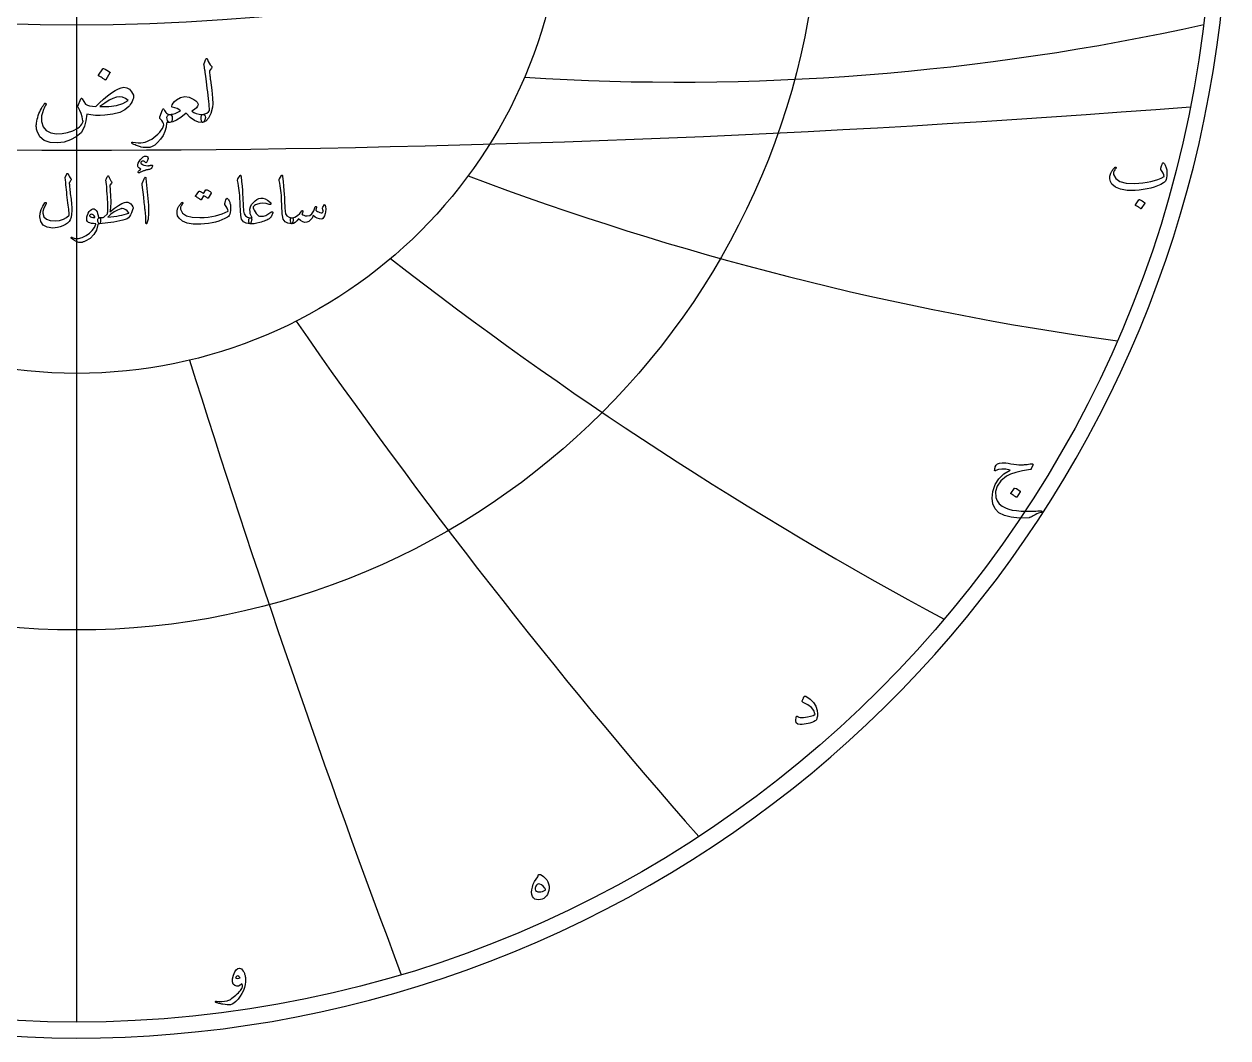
# Model space of a CAD drawing. Header units: millimetres. Extents: x -57 to 57, y -57 to 58.
# Drawn here: x -2.6 to 56.6, y -56.6 to -6.7 of the extents above; entities that cross this region are included whole.
import ezdxf

# ---------------------------------------------------------------- set-up
doc = ezdxf.new("R2010")
doc.units = ezdxf.units.MM
for name, color, linetype in [('CUT_OUTER', 1, 'Continuous'), ('ENGRAVE', 7, 'Continuous'), ('ENGRAVE_FINE', 8, 'Continuous'), ('TEXT', 5, 'Continuous')]:
    doc.layers.add(name, color=color, linetype=linetype)

msp = doc.modelspace()

# ---------------------------------------------------------------- linework, layer by layer
at = {"layer": 'CUT_OUTER'}
msp.add_arc((-0.0002, -0.0001), 56.5799, 134.296617, 87.801785, dxfattribs=at)
at = {"layer": 'ENGRAVE'}
for points in [[(0, -55.8), (0, 55.8)], [(0, -55.8), (0, -23.9096)]]:
    msp.add_lwpolyline(points, dxfattribs=at)
for radius in [55.8, 36.5261, 23.9096]:
    msp.add_circle((0, 0), radius, dxfattribs=at)
for centre, radius, start, end in [((0, 95.1537), 101.9234, 237.334847, 302.665153), ((29.5104, 110.1344), 119.7272, 266.404727, 282.482635), ((71.178, 123.2838), 146.9672, 249.303424, 262.165751), ((134.0911, 134.0911), 193.1192, 232.086577, 241.733322), ((246.1795, 142.1318), 286.6006, 214.777897, 221.20906), ((548.9388, 147.0877), 569.4759, 197.405337, 200.620919)]:
    msp.add_arc(centre, radius, start, end, dxfattribs=at)
at = {"layer": 'ENGRAVE_FINE'}
msp.add_arc((0, 690.9702), 703.9048, 265.5394658, 274.4605342, dxfattribs=at)
at = {"layer": 'TEXT'}
for points in [[(6.2568, -8.6737), (6.2865, -8.6019), (6.3096, -8.545), (6.3261, -8.5029), (6.336, -8.4757), (6.3437, -8.4584), (6.3536, -8.446), (6.3657, -8.4386), (6.38, -8.4361), (6.3962, -8.4389), (6.4097, -8.4471), (6.4204, -8.4609), (6.4284, -8.4801), (6.465, -8.5744), (6.5087, -8.6594), (6.5596, -8.735), (6.6176, -8.8013), (6.6338, -8.8225), (6.6385, -8.8464), (6.6316, -8.8731), (6.6132, -8.9025), (6.5164, -9.0389), (6.523, -9.1), (6.5296, -9.1599), (6.5362, -9.2188), (6.5428, -9.2765), (6.5494, -9.3332), (6.556, -9.3887), (6.5626, -9.4432), (6.5692, -9.4965), (6.63, -9.9904), (6.6671, -10.3765), (6.6806, -10.6548), (6.6704, -10.8253), (6.5874, -11.1347), (6.479, -11.3632), (6.3453, -11.5109), (6.1864, -11.5777), (6.182, -11.5777), (6.1776, -11.5777), (6.1732, -11.5777), (6.1688, -11.5777), (6.1427, -11.553), (6.1259, -11.4963), (6.1185, -11.4078), (6.1204, -11.2873), (6.1245, -11.2428), (6.1369, -11.2103), (6.1575, -11.19), (6.1864, -11.1817), (6.298, -11.1594), (6.391, -11.119), (6.4653, -11.0604), (6.5208, -10.9837), (6.5171, -10.8916), (6.5104, -10.7868), (6.5006, -10.6694), (6.4878, -10.5393), (6.4723, -10.3971), (6.4543, -10.2434), (6.4338, -10.0781), (6.4108, -9.9013), (6.3896, -9.7275), (6.3701, -9.5713), (6.3522, -9.4327), (6.336, -9.3117), (6.322, -9.2083), (6.3107, -9.1225), (6.3022, -9.0543), (6.2964, -9.0037), (6.2524, -8.7529), (6.251, -8.7282), (6.2513, -8.7067), (6.2532, -8.6886), (6.2568, -8.6737)], [(1.276, -8.9333), (1.2815, -8.9278), (1.2892, -8.9245), (1.2991, -8.9234), (1.3112, -8.9245), (1.3967, -8.9592), (1.4773, -9.0015), (1.5529, -9.0516), (1.6236, -9.1093), (1.6305, -9.1181), (1.6335, -9.1269), (1.6327, -9.1357), (1.628, -9.1445), (1.4212, -9.4789), (1.4135, -9.4869), (1.4036, -9.4888), (1.3915, -9.4847), (1.3772, -9.4745), (1.3648, -9.4657), (1.3453, -9.4525), (1.3186, -9.4349), (1.2848, -9.4129), (1.2433, -9.3865), (1.1935, -9.3557), (1.1355, -9.3205), (1.0692, -9.2809), (1.0604, -9.2743), (1.056, -9.2677), (1.056, -9.2611), (1.0604, -9.2545)], [(2.3056, -9.8485), (2.459, -9.8711), (2.5894, -9.9431), (2.6966, -10.0647), (2.7808, -10.2357), (2.7902, -10.3012), (2.783, -10.3743), (2.7593, -10.4552), (2.7192, -10.5437), (2.673, -10.629), (2.6312, -10.6999), (2.5938, -10.7566), (2.5608, -10.7989), (2.3683, -10.9573), (2.1076, -11.0805), (1.7787, -11.1685), (1.3816, -11.2213), (1.1426, -11.2329), (0.9141, -11.2279), (0.696, -11.2065), (0.4884, -11.1685), (0.4394, -11.4911), (0.3762, -11.7504), (0.2987, -11.9465), (0.2068, -12.0793), (-0.0341, -12.2842), (-0.308, -12.4368), (-0.6149, -12.5372), (-0.9548, -12.5853), (-1.3126, -12.5685), (-1.5983, -12.4654), (-1.812, -12.2759), (-1.9536, -12.0001), (-1.9657, -11.9574), (-1.9756, -11.9127), (-1.9833, -11.8661), (-1.9888, -11.8175), (-1.9916, -11.7673), (-1.991, -11.7158), (-1.9871, -11.6628), (-1.98, -11.6085), (-1.9646, -11.5124), (-1.9448, -11.4177), (-1.9206, -11.3243), (-1.892, -11.2323), (-1.8593, -11.142), (-1.8227, -11.0536), (-1.7823, -10.9671), (-1.738, -10.8825), (-1.7183, -10.8481), (-1.6989, -10.8154), (-1.6798, -10.7843), (-1.661, -10.7549), (-1.6427, -10.7271), (-1.6253, -10.701), (-1.6086, -10.6765), (-1.5928, -10.6537), (-1.5815, -10.6408), (-1.5697, -10.6328), (-1.5573, -10.6298), (-1.5444, -10.6317), (-1.5306, -10.6369), (-1.5202, -10.6438), (-1.513, -10.6523), (-1.5092, -10.6625), (-1.5081, -10.6741), (-1.5092, -10.6867), (-1.5125, -10.7005), (-1.518, -10.7153), (-1.5502, -10.764), (-1.5807, -10.8176), (-1.6096, -10.8762), (-1.6368, -10.9397), (-1.694, -11.1022), (-1.7292, -11.2554), (-1.7424, -11.3992), (-1.7336, -11.5337), (-1.6514, -11.7892), (-1.5015, -11.9748), (-1.284, -12.0906), (-0.9988, -12.1365), (-0.7233, -12.1236), (-0.4554, -12.0716), (-0.1952, -11.9806), (0.0572, -11.8505), (0.1334, -11.7963), (0.1991, -11.7306), (0.2544, -11.6533), (0.2992, -11.5645), (0.3044, -11.5521), (0.3069, -11.537), (0.3066, -11.5191), (0.3036, -11.4985), (0.2648, -11.3016), (0.2145, -11.1289), (0.1526, -10.9804), (0.0792, -10.8561), (0.0646, -10.8333), (0.0561, -10.8132), (0.0536, -10.7959), (0.0572, -10.7813), (0.1936, -10.4205), (0.2131, -10.3933), (0.2321, -10.382), (0.2505, -10.3867), (0.2684, -10.4073), (0.4312, -10.6845), (0.5184, -10.7258), (0.6303, -10.7571), (0.767, -10.7786), (0.9284, -10.7901), (1.1201, -10.6034), (1.3123, -10.4304), (1.5051, -10.2712), (1.6984, -10.1257), (1.8832, -10.0044), (2.046, -9.9178), (2.1868, -9.8658), (2.3056, -9.8485)], [(2.5212, -10.4997), (2.3862, -10.3969), (2.2451, -10.3347), (2.098, -10.3133), (1.9448, -10.3325), (1.7787, -10.3911), (1.5884, -10.4876), (1.3739, -10.6221), (1.1352, -10.7945), (1.57, -10.7959), (1.9459, -10.7472), (2.263, -10.6485), (2.5212, -10.4997)], [(6.1864, -11.1817), (6.2508, -11.1913), (6.2942, -11.2202), (6.3168, -11.2683), (6.3184, -11.3357), (6.297, -11.4399), (6.2678, -11.515), (6.2309, -11.5609), (6.1864, -11.5777), (5.9837, -11.5593), (5.7805, -11.4776), (5.5767, -11.3327), (5.3724, -11.1245), (5.1147, -11.3244), (4.8961, -11.4666), (4.7165, -11.551), (4.576, -11.5777), (4.5295, -11.5673), (4.4913, -11.5359), (4.4613, -11.4837), (4.4396, -11.4105), (4.4333, -11.3137), (4.4539, -11.2433), (4.5015, -11.1993), (4.576, -11.1817), (4.6438, -11.1751), (4.7108, -11.1641), (4.7769, -11.1487), (4.8422, -11.1289), (4.9067, -11.1044), (4.9703, -11.075), (5.0332, -11.0406), (5.0952, -11.0013), (5.019, -10.9392), (4.9269, -10.8891), (4.8188, -10.8512), (4.6948, -10.8253), (4.6835, -10.8206), (4.6761, -10.811), (4.6725, -10.7964), (4.6728, -10.7769), (4.6937, -10.7095), (4.7388, -10.635), (4.8081, -10.5533), (4.9016, -10.4645), (5.0966, -10.3476), (5.3031, -10.305), (5.5212, -10.3366), (5.7508, -10.4425), (5.8482, -10.5102), (5.9158, -10.5767), (5.9538, -10.6422), (5.962, -10.7065), (5.9378, -10.7758), (5.8784, -10.8517), (5.7838, -10.9342), (5.654, -11.0233), (5.7467, -11.0926), (5.8663, -11.1421), (6.0129, -11.1718), (6.1864, -11.1817)], [(4.0788, -11.3049), (4.2152, -10.9529), (4.2303, -10.9249), (4.2449, -10.9111), (4.2589, -10.9117), (4.2724, -10.9265), (4.3093, -10.9881), (4.345, -11.0409), (4.3796, -11.0849), (4.4132, -11.1201), (4.4501, -11.1471), (4.4902, -11.1663), (4.5336, -11.1779), (4.5804, -11.1817), (4.6266, -11.1938), (4.6596, -11.2301), (4.6794, -11.2906), (4.686, -11.3753), (4.6794, -11.4606), (4.6596, -11.5227), (4.6266, -11.5618), (4.5804, -11.5777), (4.5449, -11.5794), (4.5089, -11.5799), (4.4723, -11.5794), (4.4352, -11.5777), (4.4289, -11.5794), (4.4231, -11.5843), (4.4179, -11.5926), (4.4132, -11.6041), (4.3895, -11.8123), (4.3318, -12.0144), (4.24, -12.2105), (4.114, -12.4005), (3.9735, -12.5658), (3.8379, -12.6876), (3.7073, -12.766), (3.5816, -12.8009), (3.4634, -12.81), (3.355, -12.8108), (3.2566, -12.8034), (3.168, -12.7877), (3.1247, -12.7756), (3.0784, -12.7613), (3.029, -12.7448), (2.9766, -12.7261), (2.9215, -12.7047), (2.8639, -12.6799), (2.8038, -12.6519), (2.7412, -12.6205), (2.7255, -12.6134), (2.7137, -12.6051), (2.7057, -12.5958), (2.7016, -12.5853), (2.6989, -12.5713), (2.6994, -12.56), (2.7033, -12.5515), (2.7104, -12.5457), (2.7197, -12.5405), (2.7302, -12.538), (2.7417, -12.5383), (2.7544, -12.5413), (2.893, -12.5694), (3.0228, -12.5831), (3.1438, -12.5826), (3.256, -12.5677), (3.367, -12.5384), (3.4755, -12.499), (3.5815, -12.4493), (3.685, -12.3895), (3.7863, -12.3198), (3.8857, -12.2405), (3.9832, -12.1515), (4.0788, -12.0529), (4.1506, -11.963), (4.2075, -11.8736), (4.2496, -11.7848), (4.2768, -11.6965), (4.2688, -11.6349), (4.2361, -11.5645), (4.1786, -11.4853), (4.0964, -11.3973), (4.0821, -11.3783), (4.0744, -11.3566), (4.0733, -11.3321), (4.0788, -11.3049)], [(3.6102, -13.8767), (3.5672, -13.8848), (3.5273, -13.8924), (3.4905, -13.8996), (3.4567, -13.9064), (3.4263, -13.913), (3.3994, -13.9196), (3.376, -13.9262), (3.3561, -13.9328), (3.3359, -13.9403), (3.3115, -13.9497), (3.2831, -13.961), (3.2505, -13.9741), (3.2138, -13.9892), (3.1729, -14.0067), (3.128, -14.0264), (3.0789, -14.0483), (3.0589, -14.0549), (3.0418, -14.0549), (3.0275, -14.0483), (3.0162, -14.0351), (3.0094, -14.0027), (3.0286, -13.965), (3.0737, -13.9219), (3.1449, -13.8734), (3.0904, -13.8425), (3.0492, -13.8091), (3.0211, -13.7732), (3.0063, -13.7348), (3.0034, -13.6624), (3.0211, -13.5838), (3.0595, -13.4991), (3.1185, -13.4081), (3.1888, -13.3266), (3.2612, -13.2703), (3.3357, -13.2392), (3.4122, -13.2332), (3.4549, -13.2439), (3.484, -13.2662), (3.4994, -13.3), (3.5013, -13.3454), (3.4939, -13.3945), (3.4815, -13.4395), (3.4642, -13.4803), (3.4419, -13.517), (3.4196, -13.5428), (3.399, -13.5541), (3.38, -13.551), (3.3627, -13.5335), (3.3429, -13.5073), (3.3198, -13.4881), (3.2934, -13.476), (3.2637, -13.4708), (3.2326, -13.4708), (3.2051, -13.4774), (3.1814, -13.4906), (3.1614, -13.5104), (3.1468, -13.5343), (3.1424, -13.5566), (3.1484, -13.5772), (3.1647, -13.5962), (3.2257, -13.6414), (3.3, -13.6746), (3.3874, -13.6958), (3.4881, -13.7051), (3.4969, -13.7048), (3.5067, -13.7039), (3.5175, -13.7023), (3.5293, -13.7002), (3.5422, -13.6976), (3.5562, -13.6948), (3.5711, -13.6918), (3.5871, -13.6886), (3.6044, -13.6854), (3.6201, -13.6824), (3.6341, -13.6796), (3.6465, -13.6771), (3.6574, -13.6749), (3.6671, -13.6734), (3.6756, -13.6724), (3.6828, -13.6721), (3.6964, -13.6736), (3.7075, -13.6779), (3.7162, -13.6851), (3.7224, -13.6952), (3.7263, -13.7049), (3.7282, -13.7142), (3.728, -13.7231), (3.7257, -13.7315), (3.6937, -13.7913), (3.6638, -13.8355), (3.636, -13.8639), (3.6102, -13.8767)], [(53.4354, -13.5845), (53.4591, -13.6142), (53.4808, -13.647), (53.5004, -13.6829), (53.5182, -13.7218), (53.5339, -13.7636), (53.5476, -13.808), (53.5594, -13.8551), (53.5692, -13.9048), (53.582, -14.0047), (53.585, -14.1037), (53.5784, -14.2018), (53.5622, -14.2991), (53.5375, -14.3858), (53.5058, -14.4557), (53.4671, -14.509), (53.4214, -14.5455), (53.2762, -14.6223), (53.1222, -14.6907), (52.9594, -14.7507), (52.7878, -14.8024), (52.6074, -14.8453), (52.4182, -14.879), (52.2202, -14.9034), (52.0134, -14.9186), (51.6257, -14.9146), (51.3076, -14.8605), (51.059, -14.7562), (50.8799, -14.6018), (50.8064, -14.481), (50.7726, -14.351), (50.7783, -14.2117), (50.8236, -14.0632), (50.8389, -14.0312), (50.8566, -13.9986), (50.8767, -13.9652), (50.8993, -13.9312), (50.9242, -13.8966), (50.9516, -13.8613), (50.9814, -13.8253), (51.0137, -13.7887), (51.0245, -13.7783), (51.0357, -13.772), (51.0473, -13.7695), (51.0594, -13.7711), (51.0676, -13.7742), (51.0744, -13.7799), (51.0799, -13.7882), (51.0841, -13.7992), (51.0861, -13.8096), (51.085, -13.8195), (51.0808, -13.8289), (51.0735, -13.838), (51.0434, -13.8738), (51.0163, -13.911), (50.9923, -13.9495), (50.9714, -13.9893), (50.9571, -14.0274), (50.9494, -14.0641), (50.9483, -14.0995), (50.9538, -14.1336), (51.0638, -14.3327), (51.2706, -14.4724), (51.5742, -14.5527), (51.9746, -14.5736), (52.1947, -14.5652), (52.4045, -14.5468), (52.6039, -14.5185), (52.793, -14.4804), (52.972, -14.4323), (53.1411, -14.3743), (53.3002, -14.3064), (53.4495, -14.2287), (53.435, -14.1561), (53.402, -14.0756), (53.3505, -13.9871), (53.2806, -13.8908), (53.2784, -13.8815), (53.2788, -13.8644), (53.2819, -13.8393), (53.2876, -13.8063), (53.2891, -13.803), (53.2902, -13.8001), (53.2909, -13.7977), (53.2911, -13.7957), (53.3026, -13.7508), (53.3193, -13.7007), (53.3413, -13.6452), (53.3686, -13.5845), (53.3807, -13.566), (53.3958, -13.5599), (53.4141, -13.566), (53.4354, -13.5845)], [(-0.495, -14.1011), (-0.4892, -14.091), (-0.4818, -14.0838), (-0.4727, -14.0795), (-0.462, -14.078), (-0.4513, -14.0799), (-0.4422, -14.0854), (-0.4348, -14.0947), (-0.429, -14.1077), (-0.3983, -14.1834), (-0.3655, -14.2488), (-0.3306, -14.3039), (-0.2937, -14.3486), (-0.2828, -14.3647), (-0.2797, -14.3833), (-0.2844, -14.4043), (-0.297, -14.4278), (-0.305, -14.4392), (-0.3127, -14.4501), (-0.3199, -14.4606), (-0.3267, -14.4707), (-0.3331, -14.4802), (-0.3391, -14.4889), (-0.3446, -14.4967), (-0.3498, -14.5037), (-0.3585, -14.5165), (-0.3647, -14.5318), (-0.3684, -14.5495), (-0.3696, -14.5697), (-0.3657, -14.6267), (-0.3605, -14.6889), (-0.3541, -14.7563), (-0.3465, -14.8288), (-0.3378, -14.9064), (-0.3284, -14.9892), (-0.318, -15.0772), (-0.3069, -15.1703), (-0.2944, -15.2632), (-0.2834, -15.3506), (-0.2738, -15.4324), (-0.2657, -15.5086), (-0.2587, -15.5794), (-0.2529, -15.6451), (-0.248, -15.7056), (-0.2442, -15.761), (-0.2399, -15.925), (-0.2533, -16.0803), (-0.2844, -16.2269), (-0.3333, -16.3649), (-0.3809, -16.446), (-0.4546, -16.5208), (-0.5542, -16.5895), (-0.6798, -16.652), (-0.8159, -16.7038), (-0.9438, -16.7403), (-1.0634, -16.7615), (-1.1748, -16.7675), (-1.4536, -16.7292), (-1.6533, -16.624), (-1.7737, -16.452), (-1.815, -16.2131), (-1.8006, -16.0351), (-1.7539, -15.8608), (-1.6752, -15.6903), (-1.5642, -15.5234), (-1.5557, -15.5137), (-1.5469, -15.5077), (-1.5376, -15.5055), (-1.5279, -15.5069), (-1.5176, -15.5108), (-1.5098, -15.516), (-1.5044, -15.5224), (-1.5015, -15.53), (-1.4994, -15.5414), (-1.4999, -15.5523), (-1.5027, -15.5628), (-1.5081, -15.5729), (-1.5838, -15.7204), (-1.636, -15.846), (-1.6646, -15.9497), (-1.6698, -16.0316), (-1.6147, -16.208), (-1.4957, -16.3311), (-1.3128, -16.401), (-1.0659, -16.4177), (-0.8434, -16.3936), (-0.6542, -16.3377), (-0.4985, -16.25), (-0.3762, -16.1306), (-0.3788, -16.073), (-0.3832, -16.0056), (-0.3895, -15.9286), (-0.3977, -15.8419), (-0.4079, -15.7452), (-0.4203, -15.6385), (-0.4351, -15.5217), (-0.4521, -15.3947), (-0.4682, -15.2637), (-0.4835, -15.1348), (-0.4979, -15.008), (-0.5115, -14.8832), (-0.5241, -14.7605), (-0.5354, -14.6398), (-0.5455, -14.5212), (-0.5544, -14.4047), (-0.5676, -14.2925), (-0.567, -14.2797), (-0.5651, -14.2678), (-0.562, -14.2566), (-0.5577, -14.2463)], [(8.0223, -14.1803), (8.0287, -14.1704), (8.0347, -14.1638), (8.0402, -14.1605), (8.0454, -14.1605), (8.0532, -14.1648), (8.0602, -14.1778), (8.0664, -14.1995), (8.0718, -14.2298), (8.099, -14.4763), (8.1213, -14.7042), (8.1386, -14.9135), (8.151, -15.1043), (8.1589, -15.2675), (8.1663, -15.4137), (8.173, -15.543), (8.179, -15.6554), (8.1843, -15.7509), (8.1885, -15.8295), (8.1917, -15.8912), (8.1939, -15.9359), (8.2232, -16.07), (8.2879, -16.1686), (8.3882, -16.2317), (8.5239, -16.2593), (8.5616, -16.2692), (8.5858, -16.2923), (8.5963, -16.3286), (8.5932, -16.3781), (8.5777, -16.4561), (8.561, -16.5118), (8.5431, -16.5452), (8.5239, -16.5563), (8.3329, -16.5312), (8.1922, -16.4557), (8.1019, -16.3299), (8.0619, -16.1537), (8.0556, -16.0695), (8.0499, -15.985), (8.0449, -15.9003), (8.0404, -15.8155), (8.0364, -15.7304), (8.0326, -15.6451), (8.029, -15.5596), (8.0256, -15.4739), (8.0194, -15.3105), (8.0107, -15.1633), (7.9996, -15.0324), (7.986, -14.9179), (7.9699, -14.8078), (7.9513, -14.6906), (7.9303, -14.5661), (7.9068, -14.4344), (7.9037, -14.4107), (7.9043, -14.389), (7.9087, -14.3694), (7.9167, -14.3519)], [(10.065, -14.1803), (10.0714, -14.1704), (10.0774, -14.1638), (10.0829, -14.1605), (10.0881, -14.1605), (10.0959, -14.1648), (10.1029, -14.1778), (10.1091, -14.1995), (10.1145, -14.2298), (10.1417, -14.4763), (10.164, -14.7042), (10.1813, -14.9135), (10.1937, -15.1043), (10.2016, -15.2675), (10.209, -15.4137), (10.2157, -15.543), (10.2217, -15.6554), (10.227, -15.7509), (10.2312, -15.8295), (10.2344, -15.8912), (10.2366, -15.9359), (10.2659, -16.07), (10.3306, -16.1686), (10.4309, -16.2317), (10.5666, -16.2593), (10.6043, -16.2692), (10.6285, -16.2923), (10.639, -16.3286), (10.6359, -16.3781), (10.6204, -16.4561), (10.6037, -16.5118), (10.5858, -16.5452), (10.5666, -16.5563), (10.3756, -16.5312), (10.2349, -16.4557), (10.1446, -16.3299), (10.1046, -16.1537), (10.0983, -16.0695), (10.0926, -15.985), (10.0876, -15.9003), (10.0831, -15.8155), (10.0791, -15.7304), (10.0753, -15.6451), (10.0717, -15.5596), (10.0683, -15.4739), (10.0621, -15.3105), (10.0534, -15.1633), (10.0423, -15.0324), (10.0287, -14.9179), (10.0126, -14.8078), (9.994, -14.6906), (9.973, -14.5661), (9.9495, -14.4344), (9.9464, -14.4107), (9.947, -14.389), (9.9514, -14.3694), (9.9594, -14.3519)], [(1.518, -14.2199), (1.5258, -14.2115), (1.5328, -14.2059), (1.539, -14.2032), (1.5444, -14.2034), (1.5508, -14.2063), (1.5568, -14.2117), (1.5623, -14.2195), (1.5675, -14.2298), (1.5884, -14.2744), (1.6083, -14.3156), (1.6272, -14.3536), (1.645, -14.3882), (1.6621, -14.4192), (1.6785, -14.446), (1.6942, -14.4687), (1.7094, -14.4872), (1.7205, -14.5025), (1.7242, -14.5186), (1.7205, -14.5355), (1.7094, -14.5532), (1.6434, -14.6357), (1.6349, -14.6499), (1.6294, -14.6662), (1.6267, -14.6846), (1.6269, -14.705), (1.6376, -14.8607), (1.6467, -14.9979), (1.6541, -15.1165), (1.6599, -15.2165), (1.6642, -15.2982), (1.6673, -15.3617), (1.6692, -15.4071), (1.6698, -15.4343), (1.6691, -15.5148), (1.6669, -15.5911), (1.6633, -15.6633), (1.6582, -15.7313), (1.652, -15.7953), (1.6446, -15.8551), (1.6363, -15.9108), (1.6269, -15.9623), (1.8511, -15.7907), (2.0452, -15.6587), (2.2091, -15.5663), (2.343, -15.5135), (2.4026, -15.4995), (2.456, -15.4937), (2.5033, -15.4962), (2.5443, -15.5069), (2.6023, -15.537), (2.6573, -15.5845), (2.7095, -15.6492), (2.7588, -15.7313), (2.7664, -15.7509), (2.7695, -15.7734), (2.7681, -15.7988), (2.7621, -15.827), (2.7293, -15.9285), (2.6903, -16.025), (2.6452, -16.1166), (2.5938, -16.2032), (2.5439, -16.2589), (2.4733, -16.3072), (2.3822, -16.348), (2.2704, -16.3814), (2.1208, -16.4145), (1.9722, -16.4445), (1.8246, -16.4714), (1.678, -16.4953), (1.5327, -16.5158), (1.3889, -16.5328), (1.2465, -16.5463), (1.1055, -16.5563), (1.0896, -16.5518), (1.075, -16.5382), (1.0616, -16.5155), (1.0494, -16.4837), (1.0387, -16.4447), (1.0329, -16.407), (1.0321, -16.3705), (1.0362, -16.3352), (1.0455, -16.3045), (1.0601, -16.2816), (1.0801, -16.2665), (1.1055, -16.2593), (1.1392, -16.2575), (1.1711, -16.2552), (1.2011, -16.2525), (1.2292, -16.2494), (1.2555, -16.2463), (1.28, -16.2436), (1.3026, -16.2414), (1.3233, -16.2395), (1.5081, -16.0613), (1.5097, -16.0536), (1.5114, -16.0436), (1.513, -16.0313), (1.5147, -16.0168), (1.5163, -16), (1.518, -15.9809), (1.5196, -15.9595), (1.5213, -15.9359), (1.5227, -15.9102), (1.5238, -15.8827), (1.5244, -15.8533), (1.5246, -15.8221), (1.5246, -15.7892), (1.5246, -15.7548), (1.5246, -15.719), (1.5246, -15.6818), (1.5242, -15.6397), (1.5229, -15.5894), (1.5209, -15.5308), (1.518, -15.464), (1.5143, -15.3894), (1.5097, -15.3073), (1.5044, -15.2178), (1.4982, -15.1208), (1.484, -14.9057), (1.471, -14.7355), (1.4592, -14.6103), (1.4487, -14.5301), (1.4402, -14.4786), (1.4347, -14.4394), (1.432, -14.4126), (1.4322, -14.3981), (1.4422, -14.3709), (1.4524, -14.3453), (1.4628, -14.3214), (1.4734, -14.2991), (1.4843, -14.2781), (1.4953, -14.2579), (1.5066, -14.2385), (1.518, -14.2199)], [(3.3099, -14.3453), (3.3415, -14.2843), (3.3668, -14.2628), (3.386, -14.281), (3.399, -14.3387), (3.4749, -15.1472), (3.5201, -15.6435), (3.5302, -16.0399), (3.5052, -16.3365), (3.4452, -16.5332), (3.4343, -16.5493), (3.4246, -16.558), (3.4161, -16.5592), (3.4089, -16.553), (3.4031, -16.5433), (3.399, -16.5307), (3.3965, -16.5153), (3.3957, -16.4969), (3.3957, -16.354), (3.3891, -16.2024), (3.3759, -16.0421), (3.3561, -15.8732), (3.3518, -15.8291), (3.3388, -15.7099), (3.3171, -15.5156), (3.2868, -15.2462), (3.2142, -14.6489), (3.2125, -14.6172), (3.2142, -14.5879), (3.2191, -14.5611), (3.2274, -14.5367)], [(7.4217, -15.3287), (7.4439, -15.3566), (7.4642, -15.3873), (7.4826, -15.4209), (7.4992, -15.4574), (7.514, -15.4966), (7.5269, -15.5383), (7.5379, -15.5824), (7.5471, -15.629), (7.5591, -15.7227), (7.5619, -15.8155), (7.5558, -15.9075), (7.5405, -15.9986), (7.5174, -16.0799), (7.4877, -16.1455), (7.4514, -16.1954), (7.4085, -16.2296), (7.2724, -16.3016), (7.128, -16.3657), (6.9754, -16.422), (6.8145, -16.4705), (6.6454, -16.5107), (6.468, -16.5423), (6.2824, -16.5652), (6.0885, -16.5794), (5.7251, -16.5757), (5.4268, -16.525), (5.1938, -16.4272), (5.0259, -16.2824), (4.957, -16.1692), (4.9252, -16.0473), (4.9306, -15.9167), (4.9731, -15.7775), (4.9874, -15.7475), (5.004, -15.7169), (5.0229, -15.6856), (5.044, -15.6538), (5.0675, -15.6213), (5.0931, -15.5882), (5.1211, -15.5545), (5.1513, -15.5201), (5.1614, -15.5104), (5.1719, -15.5044), (5.1829, -15.5022), (5.1942, -15.5036), (5.2018, -15.5065), (5.2082, -15.5119), (5.2134, -15.5197), (5.2173, -15.53), (5.2192, -15.5397), (5.2181, -15.549), (5.2142, -15.5579), (5.2074, -15.5663), (5.1791, -15.5999), (5.1538, -15.6348), (5.1313, -15.6709), (5.1117, -15.7082), (5.0983, -15.7439), (5.0911, -15.7783), (5.09, -15.8115), (5.0952, -15.8435), (5.1983, -16.0302), (5.3922, -16.1611), (5.6768, -16.2364), (6.0522, -16.256), (6.2586, -16.2481), (6.4552, -16.2309), (6.6422, -16.2044), (6.8194, -16.1686), (6.9872, -16.1235), (7.1457, -16.0692), (7.295, -16.0055), (7.4349, -15.9326), (7.4213, -15.8646), (7.3903, -15.7891), (7.3421, -15.7062), (7.2765, -15.6158), (7.2744, -15.6072), (7.2748, -15.5911), (7.2777, -15.5676), (7.2831, -15.5366), (7.2845, -15.5335), (7.2856, -15.5308), (7.2862, -15.5286), (7.2864, -15.5267), (7.2971, -15.4846), (7.3128, -15.4376), (7.3334, -15.3856), (7.359, -15.3287), (7.3703, -15.3114), (7.3846, -15.3056), (7.4017, -15.3114), (7.4217, -15.3287)], [(6.3459, -14.8898), (6.35, -14.8857), (6.3558, -14.8832), (6.3632, -14.8824), (6.3723, -14.8832), (6.4048, -14.8954), (6.4362, -14.9088), (6.4667, -14.9234), (6.496, -14.9393), (6.5246, -14.9566), (6.5526, -14.9756), (6.5799, -14.9962), (6.6066, -15.0185), (6.6118, -15.0253), (6.614, -15.0325), (6.6134, -15.0402), (6.6099, -15.0482), (6.4515, -15.299), (6.4472, -15.3023), (6.4408, -15.3023), (6.4323, -15.299), (6.4218, -15.2924), (6.4146, -15.2863), (6.4028, -15.278), (6.3865, -15.2674), (6.3657, -15.2545), (6.3401, -15.2391), (6.3096, -15.2211), (6.2741, -15.2003), (6.2337, -15.1769), (6.1083, -15.3716), (6.1025, -15.3776), (6.0951, -15.379), (6.086, -15.3759), (6.0753, -15.3683), (6.066, -15.3617), (6.0514, -15.3518), (6.0314, -15.3386), (6.006, -15.3221), (5.9749, -15.3023), (5.9375, -15.2792), (5.894, -15.2528), (5.8443, -15.2231), (5.8391, -15.2182), (5.8369, -15.2132), (5.8375, -15.2083), (5.841, -15.2033), (6.0027, -14.9624), (6.0068, -14.9583), (6.0126, -14.9558), (6.02, -14.955), (6.0291, -14.9558), (6.0567, -14.9648), (6.0835, -14.9752), (6.1095, -14.9871), (6.1347, -15.0004), (6.159, -15.0149), (6.1825, -15.0305), (6.2052, -15.0471), (6.2271, -15.0647)], [(9.636, -16.0184), (9.5469, -16.2164), (9.5356, -16.236), (9.5246, -16.2519), (9.5141, -16.2641), (9.504, -16.2725), (9.4526, -16.3077), (9.3976, -16.3406), (9.3388, -16.3712), (9.2763, -16.3996), (9.2103, -16.4261), (9.141, -16.4511), (9.0684, -16.4747), (8.9925, -16.4969), (8.8506, -16.5316), (8.7252, -16.553), (8.6163, -16.5613), (8.5239, -16.5563), (8.4886, -16.5402), (8.4653, -16.5085), (8.454, -16.461), (8.4546, -16.3979), (8.4631, -16.341), (8.4752, -16.2989), (8.4911, -16.2717), (8.5107, -16.2593), (8.514, -16.2593), (8.5173, -16.2593), (8.5206, -16.2593), (8.5239, -16.2593), (8.5484, -16.2618), (8.5726, -16.2626), (8.5963, -16.2618), (8.6196, -16.2593), (8.5796, -16.2001), (8.5486, -16.1347), (8.5268, -16.0632), (8.514, -15.9854), (8.5121, -15.8462), (8.5363, -15.7222), (8.5864, -15.6135), (8.6625, -15.5201), (8.7605, -15.4329), (8.8564, -15.3658), (8.9502, -15.319), (9.042, -15.2924), (9.141, -15.2926), (9.2532, -15.3295), (9.3786, -15.4032), (9.5172, -15.5135), (9.5329, -15.5306), (9.5403, -15.549), (9.5395, -15.5686), (9.5304, -15.5894), (9.5174, -15.6055), (9.5015, -15.6142), (9.4828, -15.6154), (9.4611, -15.6092), (9.3058, -15.5643), (9.1501, -15.5482), (8.9939, -15.561), (8.8374, -15.6026), (8.7753, -15.6288), (8.7277, -15.6579), (8.6945, -15.6899), (8.6757, -15.7247), (8.6712, -15.7689), (8.6839, -15.8254), (8.7141, -15.8943), (8.7615, -15.9755), (8.8192, -16.0576), (8.8737, -16.1191), (8.9248, -16.1599), (8.9727, -16.1801), (9.0769, -16.1904), (9.1814, -16.1785), (9.2864, -16.1442), (9.3918, -16.0877), (9.4875, -16.0217), (9.537, -15.9904), (9.5766, -15.9722), (9.6063, -15.9673), (9.6261, -15.9755), (9.6341, -15.9856), (9.6385, -15.9961), (9.6391, -16.0071), (9.636, -16.0184)], [(52.207, -15.3762), (52.2114, -15.3718), (52.2175, -15.3692), (52.2254, -15.3683), (52.2351, -15.3692), (52.3035, -15.3969), (52.368, -15.4308), (52.4285, -15.4708), (52.485, -15.517), (52.4905, -15.524), (52.493, -15.5311), (52.4923, -15.5381), (52.4886, -15.5452), (52.3231, -15.8127), (52.317, -15.8191), (52.309, -15.8206), (52.2994, -15.8173), (52.2879, -15.8092), (52.278, -15.8021), (52.2624, -15.7916), (52.2411, -15.7775), (52.214, -15.7599), (52.1808, -15.7388), (52.141, -15.7141), (52.0945, -15.686), (52.0415, -15.6543), (52.0345, -15.649), (52.031, -15.6437), (52.031, -15.6384), (52.0345, -15.6332)], [(1.0395, -16.5926), (0.9622, -16.8642), (0.8324, -17.0917), (0.6503, -17.2751), (0.4158, -17.4143), (0.383, -17.4284), (0.3506, -17.4411), (0.3187, -17.4524), (0.2871, -17.4622), (0.2562, -17.4703), (0.226, -17.4766), (0.1968, -17.481), (0.1683, -17.4836), (0.0973, -17.4735), (0.0033, -17.4366), (-0.1139, -17.3729), (-0.2541, -17.2823), (-0.2692, -17.2693), (-0.278, -17.2567), (-0.2807, -17.2446), (-0.2772, -17.2328), (-0.2694, -17.2237), (-0.2591, -17.2196), (-0.2463, -17.2204), (-0.231, -17.2262), (-0.0852, -17.2734), (0.0784, -17.2732), (0.2597, -17.2256), (0.4587, -17.1305), (0.6212, -17.0202), (0.7557, -16.8904), (0.8621, -16.7413), (0.9405, -16.5728), (0.9399, -16.5668), (0.938, -16.5621), (0.9349, -16.5586), (0.9306, -16.5563), (0.817, -16.5497), (0.7202, -16.5365), (0.6404, -16.5167), (0.5775, -16.4903), (0.5288, -16.4495), (0.4983, -16.393), (0.4859, -16.3208), (0.4917, -16.2329), (0.4936, -16.2213), (0.4958, -16.2094), (0.4985, -16.1973), (0.5016, -16.1851), (0.5051, -16.1724), (0.509, -16.1591), (0.5134, -16.1452), (0.5181, -16.1306), (0.5569, -16.0364), (0.6039, -15.9582), (0.6592, -15.8961), (0.7227, -15.8501), (0.7877, -15.825), (0.8473, -15.8254), (0.9015, -15.8514), (0.9504, -15.9029), (0.9931, -15.9747), (1.0255, -16.058), (1.0475, -16.1529), (1.0593, -16.2593), (1.0658, -16.2592), (1.0721, -16.2589), (1.0782, -16.2584), (1.084, -16.2577), (1.0899, -16.2569), (1.096, -16.2564), (1.1023, -16.2561), (1.1088, -16.256), (1.1311, -16.2608), (1.1484, -16.275), (1.1608, -16.2987), (1.1682, -16.3319), (1.1713, -16.3684), (1.1707, -16.4053), (1.1663, -16.4427), (1.1583, -16.4804), (1.1478, -16.5136), (1.136, -16.5373), (1.123, -16.5516), (1.1088, -16.5563), (1.0461, -16.5563), (1.0457, -16.5623), (1.0444, -16.5703), (1.0424, -16.5804), (1.0395, -16.5926)], [(2.2275, -15.8105), (2.2108, -15.8111), (2.1937, -15.813), (2.1761, -15.8161), (2.1582, -15.8204), (1.9961, -15.8841), (1.8364, -15.973), (1.6793, -16.0871), (1.5246, -16.2263), (1.6791, -16.2119), (1.8257, -16.195), (1.9645, -16.1756), (2.0955, -16.1537), (2.2186, -16.1292), (2.3339, -16.1017), (2.4414, -16.0714), (2.541, -16.0382), (2.5503, -16.0343), (2.555, -16.0291), (2.5552, -16.0227), (2.5509, -16.0151), (2.4799, -15.9281), (2.4024, -15.865), (2.3182, -15.8258), (2.2275, -15.8105)], [(12.1671, -15.6158), (12.1743, -15.6109), (12.1828, -15.6125), (12.1925, -15.6208), (12.2034, -15.6356), (12.2152, -15.6608), (12.224, -15.6967), (12.23, -15.7433), (12.2331, -15.8006), (12.2341, -15.8658), (12.2306, -15.9293), (12.2226, -15.9912), (12.21, -16.0514), (12.1733, -16.1686), (12.1324, -16.2527), (12.0875, -16.3039), (12.0384, -16.322), (11.9223, -16.3152), (11.8148, -16.2849), (11.716, -16.2311), (11.6259, -16.1537), (11.564, -16.2756), (11.4906, -16.3707), (11.4056, -16.439), (11.3091, -16.4804), (11.2078, -16.4895), (11.1053, -16.4639), (11.0016, -16.4037), (10.8966, -16.3088), (10.8116, -16.4171), (10.7283, -16.4944), (10.6466, -16.5408), (10.5666, -16.5563), (10.5505, -16.5472), (10.5352, -16.52), (10.5208, -16.4746), (10.5072, -16.4111), (10.5022, -16.3484), (10.5105, -16.3022), (10.5319, -16.2725), (10.5666, -16.2593), (10.7188, -16.2249), (10.852, -16.1578), (10.9663, -16.0582), (11.0616, -15.926), (11.0668, -15.9188), (11.0723, -15.9136), (11.0783, -15.9105), (11.0847, -15.9095), (11.0925, -15.9103), (11.0995, -15.9128), (11.1057, -15.9169), (11.1111, -15.9227), (11.1142, -15.9405), (11.107, -15.9706), (11.0894, -16.0131), (11.0616, -16.0679), (11.0981, -16.1102), (11.1548, -16.1413), (11.2318, -16.1613), (11.3289, -16.1702), (11.45, -16.1448), (11.5558, -16.0621), (11.6463, -15.9221), (11.7216, -15.7247), (11.7253, -15.7146), (11.7298, -15.7074), (11.7352, -15.7031), (11.7414, -15.7016), (11.7507, -15.7024), (11.7587, -15.7049), (11.7655, -15.709), (11.7711, -15.7148), (11.7752, -15.7231), (11.7777, -15.7313), (11.7785, -15.7396), (11.7777, -15.7478), (11.7447, -15.8864), (11.7833, -15.9207), (11.8297, -15.9508), (11.8839, -15.9768), (11.946, -15.9986), (12.0064, -16.0128), (12.0524, -16.0159), (12.084, -16.0079), (12.1011, -15.9887), (12.1067, -15.9594), (12.1036, -15.9178), (12.0918, -15.8637), (12.0714, -15.7973), (12.0749, -15.7785), (12.092, -15.742), (12.1228, -15.6878), (12.1671, -15.6158)], [(0.8811, -16.223), (0.8464, -16.1626), (0.8085, -16.1199), (0.7672, -16.0949), (0.7227, -16.0877), (0.6961, -16.0947), (0.6724, -16.1059), (0.6515, -16.1211), (0.6336, -16.1405), (0.6278, -16.1508), (0.627, -16.162), (0.6311, -16.1739), (0.6402, -16.1867), (0.6742, -16.2166), (0.7235, -16.237), (0.7881, -16.248), (0.8679, -16.2494), (0.8761, -16.2478), (0.8811, -16.2428), (0.8827, -16.2346), (0.8811, -16.223)], [(46.9937, -28.4171), (46.9092, -28.6072), (46.9015, -28.6197), (46.8925, -28.6292), (46.8821, -28.6356), (46.8705, -28.6389), (46.48, -28.7005), (46.1533, -28.7761), (45.8904, -28.8659), (45.6913, -28.9697), (45.4121, -29.1974), (45.2328, -29.4476), (45.1534, -29.7202), (45.1738, -30.0152), (45.2359, -30.1749), (45.341, -30.3161), (45.4893, -30.4389), (45.6807, -30.5432), (45.8151, -30.5898), (45.9826, -30.6277), (46.183, -30.6567), (46.4164, -30.6769), (46.5405, -30.6829), (46.6628, -30.6866), (46.7834, -30.6882), (46.9022, -30.6875), (47.0188, -30.6849), (47.1327, -30.6805), (47.244, -30.6743), (47.3527, -30.6664), (47.3782, -30.6646), (47.3985, -30.6664), (47.4134, -30.6717), (47.4231, -30.6805), (47.4284, -30.6912), (47.4302, -30.7025), (47.4284, -30.7141), (47.4231, -30.7262), (47.4193, -30.7327), (47.4148, -30.7381), (47.4096, -30.7424), (47.4038, -30.7456), (47.3975, -30.7483), (47.391, -30.7513), (47.3843, -30.7545), (47.3774, -30.7579), (47.2759, -30.7902), (47.1864, -30.8239), (47.1087, -30.8589), (47.043, -30.8952), (47.0008, -30.9214), (46.9624, -30.9436), (46.9278, -30.9618), (46.8969, -30.9761), (46.8701, -30.9871), (46.848, -30.9955), (46.8305, -31.0012), (46.8177, -31.0043), (46.3363, -31.0221), (45.9271, -30.9876), (45.5901, -30.9007), (45.3252, -30.7614), (45.1338, -30.5705), (45.0207, -30.332), (44.986, -30.046), (45.0295, -29.7125), (45.1448, -29.3765), (45.3252, -29.0903), (45.5707, -28.8538), (45.8814, -28.667), (45.6614, -28.625), (45.4695, -28.6151), (45.3058, -28.6373), (45.1703, -28.6917), (45.1584, -28.6961), (45.1474, -28.6987), (45.1373, -28.6996), (45.1281, -28.6987), (45.1204, -28.6958), (45.1149, -28.6908), (45.1116, -28.6835), (45.1105, -28.6741), (45.1153, -28.6303), (45.1228, -28.5869), (45.1329, -28.544), (45.1457, -28.5016), (45.1906, -28.4191), (45.2618, -28.3581), (45.3595, -28.3188), (45.4836, -28.3009), (45.5621, -28.3016), (45.6605, -28.3106), (45.7786, -28.328), (45.9166, -28.3537), (46.0589, -28.3795), (46.1902, -28.3969), (46.3106, -28.4059), (46.4199, -28.4065), (46.4725, -28.4042), (46.5282, -28.4008), (46.5869, -28.3963), (46.6487, -28.3907), (46.7136, -28.3838), (46.7816, -28.3753), (46.8527, -28.3653), (46.9268, -28.3537), (46.9693, -28.3524), (46.9946, -28.3625), (47.0027, -28.3841), (46.9937, -28.4171)], [(46.0855, -29.5576), (46.0899, -29.5532), (46.0961, -29.5505), (46.104, -29.5497), (46.1137, -29.5505), (46.1821, -29.5783), (46.2466, -29.6121), (46.3071, -29.6522), (46.3636, -29.6984), (46.3691, -29.7054), (46.3715, -29.7125), (46.3709, -29.7195), (46.3671, -29.7265), (46.2017, -29.9941), (46.1955, -30.0004), (46.1876, -30.002), (46.1779, -29.9987), (46.1665, -29.9905), (46.1566, -29.9835), (46.141, -29.9729), (46.1196, -29.9589), (46.0926, -29.9413), (46.0593, -29.9201), (46.0195, -29.8955), (45.9731, -29.8673), (45.9201, -29.8357), (45.913, -29.8304), (45.9095, -29.8251), (45.9095, -29.8198), (45.913, -29.8145)], [(35.6569, -40.0152), (35.6709, -39.9733), (35.6846, -39.9355), (35.6982, -39.902), (35.7115, -39.8726), (35.7243, -39.8472), (35.7366, -39.8255), (35.7481, -39.8076), (35.759, -39.7934), (35.7759, -39.7798), (35.7951, -39.7741), (35.8164, -39.7763), (35.84, -39.7864), (36.0483, -39.9261), (36.2087, -40.0882), (36.3211, -40.2728), (36.3856, -40.4798), (36.3946, -40.539), (36.4005, -40.5969), (36.4034, -40.6534), (36.4032, -40.7086), (36.3996, -40.7621), (36.3926, -40.8133), (36.382, -40.8624), (36.368, -40.9093), (36.3554, -40.9343), (36.3389, -40.9568), (36.3185, -40.9766), (36.294, -40.9937), (36.21, -41.0349), (36.1233, -41.0703), (36.034, -41.1), (35.942, -41.124), (35.8479, -41.1427), (35.752, -41.1565), (35.6543, -41.1656), (35.5548, -41.1697), (35.4369, -41.1499), (35.3648, -41.0835), (35.3384, -40.9704), (35.3577, -40.8107), (35.3643, -40.7933), (35.3736, -40.7799), (35.3854, -40.7704), (35.4, -40.7649), (35.4125, -40.7665), (35.4255, -40.7711), (35.4389, -40.7788), (35.4528, -40.7896), (35.4957, -40.8127), (35.554, -40.8257), (35.6277, -40.8285), (35.7168, -40.8213), (35.9101, -40.7931), (36.0679, -40.7614), (36.19, -40.7262), (36.2764, -40.6875), (36.2808, -40.6822), (36.2835, -40.6734), (36.2844, -40.6611), (36.2835, -40.6453), (36.2239, -40.4789), (36.1084, -40.332), (35.937, -40.2044), (35.7097, -40.0961), (35.68, -40.0805), (35.6613, -40.0618), (35.6536, -40.04), (35.6569, -40.0152)], [(22.6878, -48.5586), (22.7179, -48.5447), (22.752, -48.5419), (22.7901, -48.55), (22.8321, -48.5691), (22.9366, -48.6391), (23.0248, -48.7187), (23.0968, -48.8081), (23.1524, -48.9071), (23.1909, -49.0102), (23.2114, -49.1156), (23.2138, -49.2232), (23.1982, -49.333), (23.1698, -49.4331), (23.1304, -49.5222), (23.08, -49.6003), (23.0187, -49.6674), (22.9494, -49.7213), (22.8752, -49.7598), (22.7962, -49.7829), (22.7124, -49.7906), (22.6029, -49.7827), (22.5135, -49.7519), (22.4445, -49.6982), (22.3956, -49.6216), (22.3664, -49.5286), (22.356, -49.4219), (22.3646, -49.3015), (22.3921, -49.1675), (22.4368, -49.0285), (22.4968, -48.8965), (22.5723, -48.7715), (22.6631, -48.6536), (22.6662, -48.6481), (22.6684, -48.6387), (22.6697, -48.6252), (22.6702, -48.6079), (22.6713, -48.5889), (22.6746, -48.5744), (22.6801, -48.5643), (22.6878, -48.5586)], [(23.0222, -49.3154), (23.0369, -49.2969), (23.0389, -49.2731), (23.0281, -49.2441), (23.0046, -49.2098), (22.923, -49.1209), (22.8435, -49.0584), (22.7663, -49.0223), (22.6913, -49.0127), (22.6557, -49.019), (22.6227, -49.0382), (22.5923, -49.0701), (22.5646, -49.1147), (22.5424, -49.1629), (22.5285, -49.2054), (22.523, -49.2421), (22.5259, -49.2731), (22.5505, -49.3301), (22.5927, -49.3708), (22.6526, -49.3952), (22.73, -49.4034), (22.8156, -49.3979), (22.8928, -49.3814), (22.9617, -49.3539), (23.0222, -49.3154)], [(7.7018, -53.4882), (7.766, -53.3391), (7.8356, -53.233), (7.9104, -53.1701), (7.9904, -53.1503), (8.0406, -53.1591), (8.089, -53.1855), (8.1356, -53.2295), (8.1805, -53.2911), (8.2021, -53.3268), (8.221, -53.3633), (8.2373, -53.4007), (8.2509, -53.439), (8.2626, -53.4783), (8.2729, -53.519), (8.2819, -53.5611), (8.2896, -53.6044), (8.2969, -53.701), (8.2905, -53.8147), (8.2705, -53.9456), (8.2368, -54.0937), (8.1871, -54.247), (8.1189, -54.3938), (8.0322, -54.5339), (7.9271, -54.6674), (7.8169, -54.7838), (7.7185, -54.869), (7.6321, -54.9229), (7.5575, -54.9455), (7.4814, -54.9495), (7.3938, -54.9473), (7.2948, -54.9389), (7.1844, -54.9244), (7.1284, -54.9153), (7.0766, -54.9055), (7.0289, -54.895), (6.9855, -54.8839), (6.946, -54.8726), (6.9102, -54.8615), (6.8782, -54.8506), (6.85, -54.8399), (6.8332, -54.8307), (6.8218, -54.8206), (6.8156, -54.8096), (6.8148, -54.7977), (6.8203, -54.7858), (6.8297, -54.7783), (6.8431, -54.7752), (6.8605, -54.7766), (6.9963, -54.7898), (7.1289, -54.7906), (7.2585, -54.7792), (7.385, -54.7554), (7.424, -54.7433), (7.4673, -54.7246), (7.5147, -54.6993), (7.5663, -54.6674), (7.622, -54.6289), (7.682, -54.5838), (7.7461, -54.5321), (7.8144, -54.4738), (7.8813, -54.4136), (7.9412, -54.3559), (7.994, -54.3009), (8.0397, -54.2486), (8.0782, -54.1986), (8.1092, -54.1509), (8.1328, -54.1053), (8.1488, -54.062), (8.1396, -53.9964), (8.1295, -53.9476), (8.1185, -53.9155), (8.1066, -53.9001), (8.0351, -53.9843), (7.9544, -54.0294), (7.8644, -54.0354), (7.7652, -54.0022), (7.6833, -53.9304), (7.6455, -53.8209), (7.6516, -53.6735), (7.7018, -53.4882)], [(8.0221, -53.6185), (7.9702, -53.5556), (7.9165, -53.5322), (7.8611, -53.5485), (7.8039, -53.6044), (7.8505, -53.6422), (7.9024, -53.6572), (7.9596, -53.6493), (8.0221, -53.6185)]]:
    msp.add_lwpolyline(points, close=True, dxfattribs=at)

doc.saveas('drawing.dxf')
